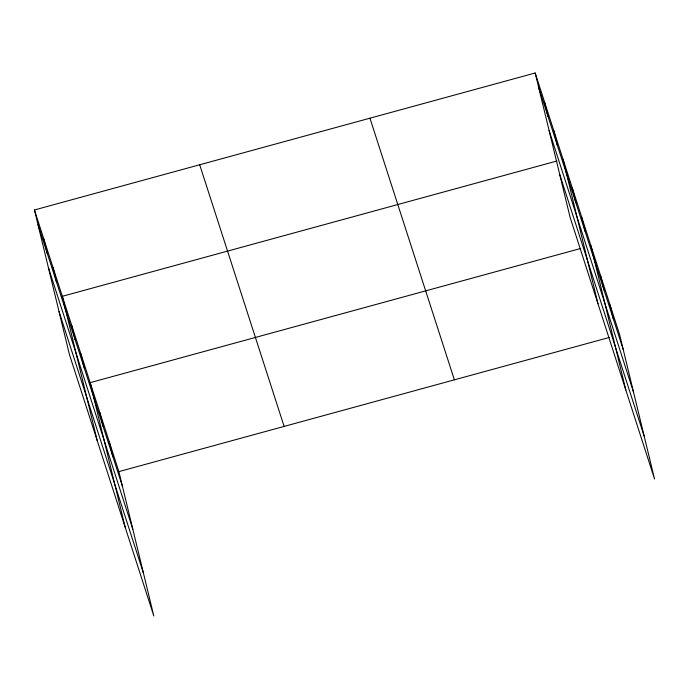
<?xml version="1.0" encoding="UTF-8"?>
<svg xmlns="http://www.w3.org/2000/svg" width="689" height="689" viewBox="0 0 689 689"><rect width="100%" height="100%" fill="white"/><g stroke="black" fill="none" stroke-linecap="round" stroke-linejoin="round"><path stroke-width="1.03" d="M34.45 209.973L118.887 471.612L153.819 616.009L69.382 354.37L34.45 209.973L535.181 72.991L619.618 334.63L654.55 479.027L570.113 217.388L535.181 72.991M556.927 161.002L62.311 296.313L97.244 440.71M580.706 248.462L90.173 382.653L125.114 527.051M118.887 471.612L609.42 337.421M538.746 87.71L623.175 349.349M549.099 130.505L633.527 392.136M559.761 174.593L644.198 436.232M369.941 118.198L454.378 379.828M199.689 164.766L284.126 426.405M38.007 224.692L122.444 486.331M48.368 267.487L132.796 529.126M59.03 311.574L143.467 573.214M610.049 304.977L613.606 319.696M600.481 275.324L604.038 290.043M590.912 245.672L625.845 390.069M581.619 216.889L585.185 231.607M572.335 188.114L575.892 202.824M563.042 159.331L597.983 303.728M553.758 130.548L557.315 145.267M544.474 101.774L548.031 116.484M109.318 441.959L112.875 456.678M99.741 412.306L103.307 427.025M80.889 353.879L84.446 368.589M71.604 325.096L75.161 339.815M53.027 267.53L56.584 282.249M43.734 238.756L47.3 253.474"/></g></svg>
